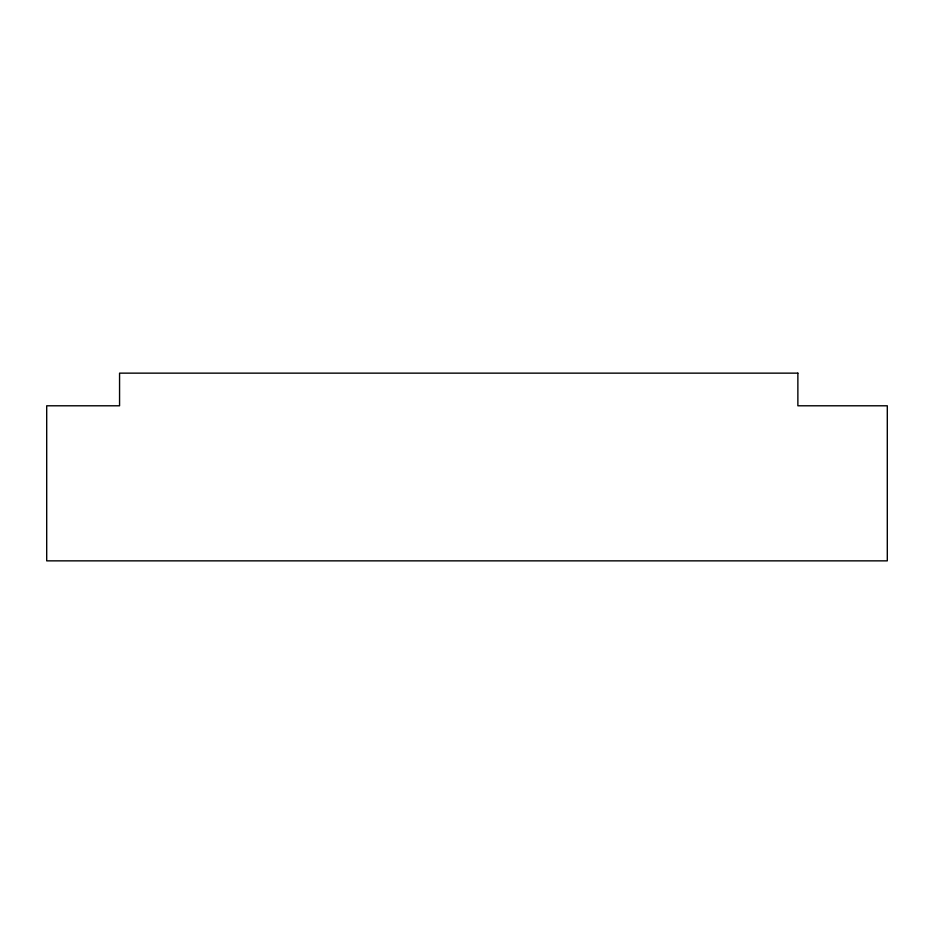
<?xml version="1.0" encoding="UTF-8"?>
<svg xmlns="http://www.w3.org/2000/svg" width="934" height="934" viewBox="0 0 934 934"><rect width="100%" height="100%" fill="white"/><g stroke="black" fill="none" stroke-linecap="round" stroke-linejoin="round"><path stroke-width="1.4" d="M797.87 373.145L119.564 373.145L119.564 405.788L46.7 405.788L46.7 560.855L887.3 560.855L887.3 405.788L797.87 405.788L797.87 373.145"/></g></svg>
